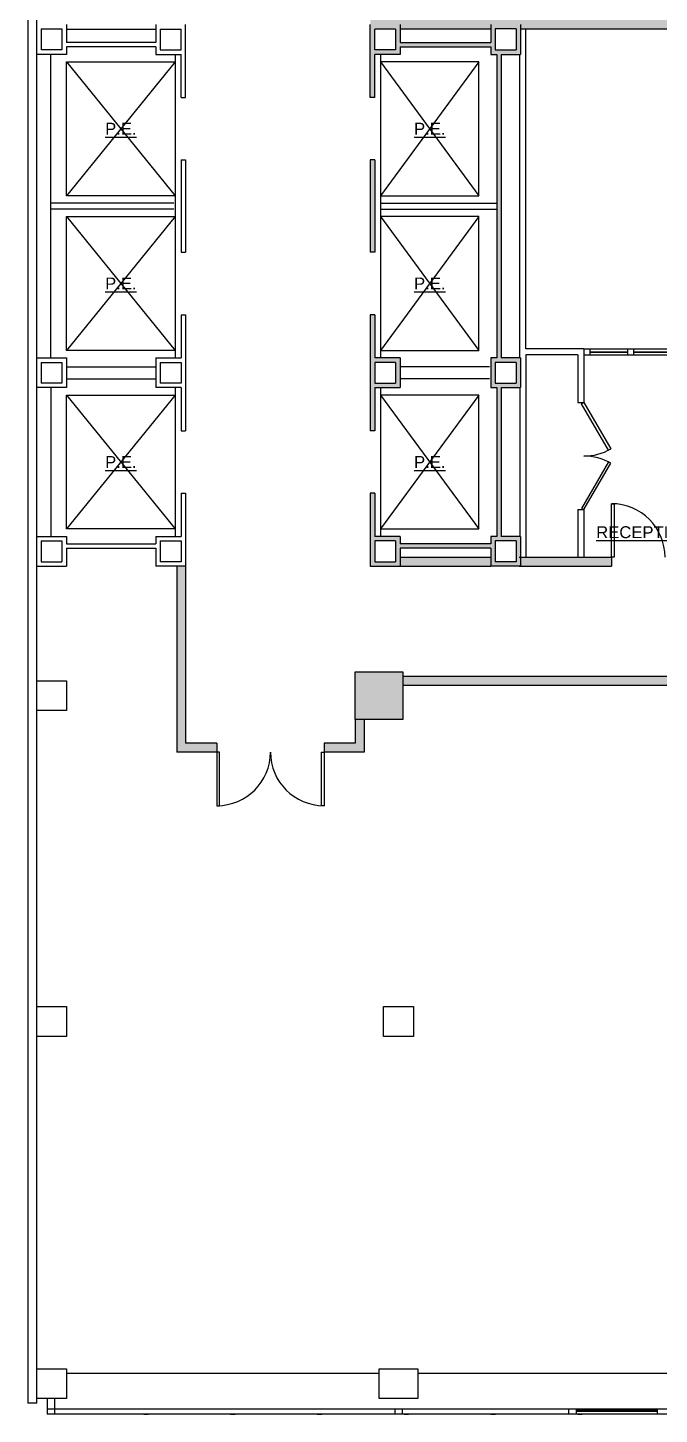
# Model space of a CAD drawing. Header units: inches. Extents: x 0 to 8116, y 4 to 1630.
# Drawn here: x 0 to 424, y 231 to 1163 of the extents above; entities that cross this region are included whole.
import ezdxf

# ---------------------------------------------------------------- set-up
doc = ezdxf.new("R2010")
doc.units = ezdxf.units.IN
doc.header["$MEASUREMENT"] = 0
doc.layers.add('0-BACKGROUND', color=7, linetype='Continuous')
doc.styles.add('ARCH-STYLE', font='arial.ttf')

# ---------------------------------------------------------------- blocks, each defined once
blk = doc.blocks.new('820block')
at = {"layer": '0-BACKGROUND'}
for points in [[(230.019, 929.5), (230.019, 926.503), (250.019, 926.503), (250.019, 923.5), (311.008, 923.5), (311.008, 926.628), (330.992, 926.628), (330.992, 923.5), (472.493, 923.5), (492.493, 923.5), (705.993, 923.5), (725.993, 923.5), (929.993, 923.503), (949.993, 923.503), (1173.493, 923.503), (1173.493, 926.503), (1193.493, 926.503), (1193.493, 929.5)], [(230.019, 773.51), (233.019, 773.51), (233.019, 835.51), (230.019, 835.51)], [(251.993, 488.5), (251.993, 482.5), (472.493, 482.5), (472.493, 485.5), (492.493, 485.5), (492.493, 482.5), (513.006, 482.5), (513.006, 488.5)]]:
    blk.add_hatch(color=256, dxfattribs=at).paths.add_polyline_path(points)
h = blk.add_hatch(color=256, dxfattribs=at)
h.paths.add_polyline_path([(311.008, 926.628), (311.008, 914.503), (250.019, 914.503), (250.019, 926.503), (230.019, 926.503), (230.019, 877.51), (233.019, 877.51), (233.019, 906.51), (250.019, 906.51), (250.019, 911.503), (311.008, 911.503), (311.008, 906.51), (315.019, 906.51), (315.019, 702.51), (310.992, 702.51), (310.992, 682.51), (315.019, 682.51), (315.019, 582.51), (310.992, 582.51), (310.992, 577.51), (250.019, 577.51), (250.019, 582.51), (233.019, 582.51), (233.019, 611.51), (230.019, 611.51), (230.019, 562.51), (250.019, 562.51), (250.019, 574.51), (310.992, 574.51), (310.992, 562.51), (330.992, 562.51), (330.992, 582.51), (318.019, 582.51), (318.019, 682.51), (330.992, 682.51), (330.992, 702.51), (318.019, 702.51), (318.019, 906.51), (330.992, 906.51), (330.992, 926.628)])
h.paths.add_polyline_path([(327.992, 923.628), (327.992, 909.51), (314.008, 909.51), (314.008, 923.628)], flags=16)
h.paths.add_polyline_path([(247.019, 923.503), (247.019, 909.51), (233.019, 909.51), (233.019, 923.503)], flags=16)
h.paths.add_polyline_path([(327.992, 699.51), (327.992, 685.51), (313.992, 685.51), (313.992, 699.51)], flags=16)
h.paths.add_polyline_path([(327.992, 579.51), (327.992, 565.51), (313.992, 565.51), (313.992, 579.51)], flags=16)
h.paths.add_polyline_path([(247.019, 579.51), (247.019, 565.51), (233.019, 565.51), (233.019, 579.51)], flags=16)
h = blk.add_hatch(color=256, dxfattribs=at)
h.paths.add_polyline_path([(233.019, 731.51), (230.019, 731.51), (230.019, 653.51), (233.019, 653.51), (233.019, 682.51), (250.019, 682.51), (250.019, 702.51), (233.019, 702.51)])
h.paths.add_polyline_path([(233.019, 699.51), (247.019, 699.51), (247.019, 685.51), (233.019, 685.51)], flags=16)
h = blk.add_hatch(color=256, dxfattribs=at)
h.paths.add_polyline_path([(310.992, 562.51), (310.992, 568.51), (250.019, 568.51), (250.019, 562.51)])
h.paths.add_polyline_path([(392.019, 562.51), (392.019, 568.51), (330.992, 568.51), (330.992, 562.51)])
h.paths.add_polyline_path([(589.019, 562.51), (589.019, 488.5), (585.006, 488.5), (585.006, 482.5), (705.993, 482.5), (705.993, 485.5), (725.993, 485.5), (725.993, 482.5), (918.993, 482.5), (918.993, 488.5), (595.019, 488.5), (595.019, 568.51), (464.019, 568.51), (464.019, 562.51)])
h = blk.add_hatch(color=256, dxfattribs=at)
h.paths.add_polyline_path([(225.993, 437.5), (225.993, 459.5), (219.993, 459.5), (219.993, 443.5), (199.006, 443.5), (199.006, 437.5)])
h.paths.add_polyline_path([(106.019, 443.5), (106.019, 562.51), (100.019, 562.51), (100.019, 437.5), (127.006, 437.5), (127.006, 443.5)])
h = blk.add_hatch(color=256, dxfattribs=at)
h.paths.add_polyline_path([(219.993, 459.5), (251.993, 459.5), (251.993, 491.5), (219.993, 491.5)])
h.paths.add_polyline_path([(472.493, 485.5), (472.493, 465.5), (492.493, 465.5), (492.493, 485.5)])
h.paths.add_polyline_path([(725.993, 485.5), (705.993, 485.5), (705.993, 465.5), (725.993, 465.5)])
h.paths.add_polyline_path([(954.5, 498.5), (918.993, 498.5), (918.993, 450.5), (954.5, 450.5)])
for p, q in [((0, 1224.503), (0, 0)), ((0, 1214.541), (0, 400.149)), ((6, 0), (6, 1214.503)), ((9, 923.628), (9, 909.51)), ((9, 923.628), (22.983, 923.628)), ((22.983, 923.628), (22.983, 909.51)), ((25.983, 926.503), (25.983, 914.503)), ((25.983, 923.503), (86.019, 923.503)), ((86.019, 926.503), (86.019, 914.503)), ((89.019, 923.503), (89.019, 909.51)), ((89.019, 923.503), (103.019, 923.503)), ((103.019, 909.51), (103.019, 923.503)), ((106.019, 877.51), (106.019, 926.503)), ((230.019, 877.51), (230.019, 926.503)), ((247.019, 923.503), (233.019, 923.503)), ((233.019, 909.51), (233.019, 923.503)), ((247.019, 923.503), (247.019, 909.51)), ((250.019, 926.503), (250.019, 914.503)), ((311.008, 923.5), (250.019, 923.5)), ((311.008, 926.503), (311.008, 914.503)), ((327.992, 923.628), (314.008, 923.628)), ((314.008, 923.628), (314.008, 909.51)), ((327.992, 923.628), (327.992, 909.51)), ((330.992, 926.628), (330.992, 906.51)), ((472.493, 923.5), (330.992, 923.5)), ((334.493, 708.5), (334.493, 923.5)), ((86.019, 914.503), (25.983, 914.503)), ((250.019, 914.503), (311.008, 914.503)), ((25.983, 906.51), (6, 906.51)), ((22.983, 909.51), (9, 909.51)), ((15.519, 702.51), (15.519, 906.51)), ((86.019, 911.503), (25.983, 911.503)), ((25.983, 911.503), (25.983, 906.51)), ((86.019, 911.503), (86.019, 906.51)), ((86.019, 906.51), (103.019, 906.51)), ((89.019, 909.51), (103.019, 909.51)), ((99.019, 906.51), (99.019, 702.51)), ((103.019, 877.51), (103.019, 906.51)), ((247.019, 909.51), (233.019, 909.51)), ((250.019, 906.51), (233.019, 906.51)), ((233.019, 877.51), (233.019, 906.51)), ((237.019, 906.51), (237.019, 702.51)), ((250.019, 911.503), (311.008, 911.503)), ((250.019, 911.503), (250.019, 906.51)), ((311.008, 911.503), (311.008, 906.51)), ((311.008, 906.51), (315.019, 906.51)), ((314.008, 909.51), (327.992, 909.51)), ((315.019, 906.51), (315.019, 702.51)), ((318.019, 906.51), (330.992, 906.51)), ((318.019, 906.51), (318.019, 702.51)), ((330.493, 702.51), (330.493, 906.51)), ((26.046, 901.51), (99.019, 811.51)), ((99.019, 901.51), (26.046, 811.51)), ((303.019, 901.51), (237.019, 811.51)), ((237.019, 901.51), (303.019, 811.51)), ((103.019, 877.51), (106.019, 877.51)), ((233.019, 877.51), (230.019, 877.51)), ((103.019, 835.51), (103.019, 773.51)), ((103.019, 835.51), (106.019, 835.51)), ((106.019, 835.51), (106.019, 773.51)), ((230.019, 835.51), (230.019, 773.51)), ((233.019, 835.51), (230.019, 835.51)), ((233.019, 835.51), (233.019, 773.51)), ((98.019, 806.51), (15.519, 806.51)), ((98.019, 802.51), (15.519, 802.51)), ((237.019, 806.51), (315.019, 806.51)), ((237.019, 802.51), (315.019, 802.51)), ((26.046, 797.51), (99.019, 707.51)), ((99.019, 797.51), (26.046, 707.51)), ((303.019, 797.51), (237.019, 707.51)), ((237.019, 797.51), (303.019, 707.51)), ((103.019, 773.51), (106.019, 773.51)), ((233.019, 773.51), (230.019, 773.51)), ((103.019, 731.51), (103.019, 702.51)), ((103.019, 731.51), (106.019, 731.51)), ((106.019, 731.51), (106.019, 653.51)), ((230.019, 731.51), (230.019, 653.51)), ((233.019, 731.51), (230.019, 731.51)), ((233.019, 731.51), (233.019, 702.51)), ((373.519, 708.5), (334.493, 708.5)), ((373.519, 708.5), (373.519, 672.505)), ((373.519, 708.5), (522.493, 708.5)), ((377.519, 708.5), (377.519, 704.5)), ((402.844, 708.5), (402.844, 704.5)), ((406.844, 708.5), (406.844, 704.5)), ((6, 702.51), (26, 702.51)), ((9, 699.51), (23, 699.51)), ((9, 699.51), (9, 685.51)), ((23, 699.51), (23, 685.51)), ((26, 702.51), (26, 682.51)), ((86.019, 702.51), (103.019, 702.51)), ((86.019, 702.51), (86.019, 682.51)), ((89.019, 699.51), (103.019, 699.51)), ((89.019, 699.51), (89.019, 685.51)), ((103.019, 699.51), (103.019, 685.51)), ((250.019, 702.51), (233.019, 702.51)), ((247.019, 699.51), (233.019, 699.51)), ((233.019, 699.51), (233.019, 685.51)), ((247.019, 699.51), (247.019, 685.51)), ((250.019, 702.51), (250.019, 682.51)), ((315.019, 702.51), (310.992, 702.51)), ((310.992, 702.503), (310.992, 682.51)), ((327.992, 699.51), (313.992, 699.51)), ((313.992, 699.51), (313.992, 685.51)), ((330.992, 702.51), (318.019, 702.51)), ((327.992, 699.51), (327.992, 685.51)), ((330.992, 702.51), (330.992, 682.51)), ((369.519, 704.5), (334.485, 704.5)), ((334.485, 704.5), (334.523, 568.51)), ((369.519, 704.5), (369.519, 672.505)), ((373.519, 704.5), (472.493, 704.5)), ((377.519, 706.625), (402.844, 706.625)), ((377.519, 706.375), (402.844, 706.375)), ((406.844, 706.625), (435.668, 706.625)), ((406.844, 706.375), (435.668, 706.375)), ((26, 696.506), (86.019, 696.506)), ((310.038, 696.506), (250.019, 696.506)), ((26, 682.51), (6, 682.51)), ((23, 685.51), (9, 685.51)), ((15.519, 682.51), (15.519, 582.51)), ((26, 688.506), (86.019, 688.506)), ((103.019, 682.51), (86.019, 682.51)), ((103.019, 685.51), (89.019, 685.51)), ((99.019, 682.51), (99.019, 582.51)), ((103.019, 682.51), (103.019, 653.51)), ((233.019, 685.51), (247.019, 685.51)), ((233.019, 682.51), (250.019, 682.51)), ((233.019, 682.51), (233.019, 653.51)), ((237.019, 682.51), (237.019, 582.51)), ((310.038, 688.506), (250.019, 688.506)), ((310.992, 682.51), (315.019, 682.51)), ((313.992, 685.51), (327.992, 685.51)), ((315.019, 682.51), (315.019, 582.51)), ((318.019, 682.51), (330.992, 682.51)), ((318.019, 682.51), (318.019, 582.51)), ((330.491, 682.509), (330.519, 582.509)), ((26.046, 677.51), (99.019, 587.51)), ((99.019, 677.51), (26.046, 587.51)), ((303.019, 677.51), (237.019, 587.51)), ((237.019, 677.51), (303.019, 587.51)), ((369.519, 672.505), (373.519, 672.505)), ((103.019, 653.51), (106.019, 653.51)), ((233.019, 653.51), (230.019, 653.51)), ((103.019, 611.51), (103.019, 582.51)), ((103.019, 611.51), (106.019, 611.51)), ((106.019, 611.51), (106.019, 562.51)), ((230.019, 611.51), (230.019, 562.51)), ((233.019, 611.51), (230.019, 611.51)), ((233.019, 611.51), (233.019, 582.51)), ((369.519, 600.505), (373.519, 600.505)), ((369.519, 600.505), (369.519, 568.51)), ((373.519, 600.505), (373.519, 568.51)), ((6, 582.51), (26, 582.51)), ((9, 579.51), (23, 579.51)), ((9, 579.51), (9, 565.51)), ((23, 579.51), (23, 565.51)), ((26, 582.51), (26, 577.51)), ((86.019, 582.51), (103.019, 582.51)), ((86.019, 582.51), (86.019, 577.51)), ((89.019, 579.51), (103.019, 579.51)), ((89.019, 579.51), (89.019, 565.51)), ((103.019, 579.51), (103.019, 565.51)), ((250.019, 582.51), (233.019, 582.51)), ((233.019, 579.51), (233.019, 565.51)), ((247.019, 579.51), (233.019, 579.51)), ((247.019, 579.51), (247.019, 565.51)), ((250.019, 582.51), (250.019, 577.51)), ((315.019, 582.51), (310.992, 582.51)), ((310.992, 582.51), (310.992, 577.51)), ((327.992, 579.51), (313.992, 579.51)), ((313.992, 579.51), (313.992, 565.51)), ((330.992, 582.51), (318.019, 582.51)), ((327.992, 579.51), (327.992, 565.51)), ((330.992, 582.51), (330.992, 562.51)), ((26, 577.51), (86.019, 577.51)), ((26, 574.51), (26, 562.51)), ((26, 574.51), (86.019, 574.51)), ((86.019, 574.51), (86.019, 562.51)), ((310.992, 577.51), (250.019, 577.51)), ((310.992, 574.51), (250.019, 574.51)), ((250.019, 574.51), (250.019, 562.51)), ((250.019, 568.51), (310.992, 568.51)), ((310.992, 574.51), (310.992, 562.51)), ((330.038, 568.51), (392.019, 568.51)), ((392.019, 568.51), (392.019, 562.51)), ((6, 562.51), (26, 562.51)), ((9, 565.51), (23, 565.51)), ((106.019, 562.51), (86.019, 562.51)), ((103.019, 565.51), (89.019, 565.51)), ((100.019, 562.51), (100.019, 437.5)), ((106.019, 562.51), (106.019, 443.5)), ((230.019, 562.51), (250.019, 562.51)), ((233.019, 565.51), (247.019, 565.51)), ((250.019, 562.51), (310.992, 562.51)), ((330.992, 562.51), (310.992, 562.51)), ((327.992, 565.51), (313.992, 565.51)), ((330.038, 562.51), (392.019, 562.51)), ((251.993, 488.5), (513.006, 488.5)), ((251.993, 482.5), (472.493, 482.5)), ((219.993, 459.5), (219.993, 443.5)), ((225.993, 459.5), (225.993, 437.5)), ((127.006, 443.5), (106.019, 443.5)), ((127.006, 443.5), (127.006, 437.5)), ((219.993, 443.5), (199.006, 443.5)), ((199.006, 443.5), (199.006, 437.5)), ((127.006, 437.5), (100.019, 437.5)), ((225.993, 437.5), (199.006, 437.5)), ((6, 23), (26, 23)), ((26, 23), (26, 3)), ((236, 20.014), (26, 20.014)), ((469.5, 20.014), (262, 20.014)), ((6, 0), (0, 0)), ((26, 3), (6, 3)), ((13, 3), (13, -3.997)), ((18, 3), (18, -3.997)), ((18, -3.997), (13, -3.997)), ((13, -3.997), (13, -7.497)), ((1185.503, -7.497), (13, -7.497)), ((1180.503, -3.997), (18, -3.997)), ((18, -3.997), (18, -7.497)), ((77.92, -7.497), (21.137, -7.497)), ((77.92, -7.497), (80.92, -7.497)), ((136.204, -7.497), (80.92, -7.497)), ((136.204, -7.497), (139.204, -7.497)), ((194.488, -7.497), (139.204, -7.497)), ((194.488, -7.497), (197.488, -7.497)), ((252.772, -7.497), (197.488, -7.497)), ((246.5, -3.997), (246.5, -7.497)), ((251.5, -3.997), (251.5, -7.497)), ((252.772, -7.497), (255.772, -7.497)), ((311.056, -7.497), (255.772, -7.497)), ((311.056, -7.497), (314.056, -7.497)), ((369.339, -7.497), (314.056, -7.497)), ((363.25, -3.997), (363.25, -7.497)), ((368.25, -3.997), (368.25, -7.497)), ((368.25, -4.747), (422.875, -4.747)), ((368.25, -4.997), (422.875, -4.997)), ((368.25, -5.247), (422.875, -5.247)), ((368.25, -5.247), (422.875, -5.247)), ((368.25, -5.497), (422.875, -5.497)), ((369.339, -7.497), (372.339, -7.497)), ((427.623, -7.497), (372.339, -7.497)), ((422.875, -7.497), (422.875, -3.997))]:
    blk.add_line(p, q, dxfattribs=at)
for points in [[(99.019, 811.51), (26.046, 811.51), (26.046, 901.51), (99.019, 901.51)], [(237.019, 811.51), (303.019, 811.51), (303.019, 901.51), (237.019, 901.51)], [(99.019, 707.51), (26.046, 707.51), (26.046, 797.51), (99.019, 797.51)], [(237.019, 707.51), (303.019, 707.51), (303.019, 797.51), (237.019, 797.51)], [(99.019, 587.51), (26.046, 587.51), (26.046, 677.51), (99.019, 677.51)], [(237.019, 587.51), (303.019, 587.51), (303.019, 677.51), (237.019, 677.51)], [(373.519, 672.505), (391.519, 641.328), (390.003, 640.453), (372.003, 671.63)], [(373.519, 600.505), (391.519, 631.682), (390.003, 632.557), (372.003, 601.38)], [(392.019, 568.51), (392.019, 604.51), (393.769, 604.51), (393.769, 568.51)], [(26, 465.5), (6, 465.5), (6, 485.5), (26, 485.5)], [(251.993, 459.5), (219.993, 459.5), (219.993, 491.5), (251.993, 491.5)], [(127.006, 437.5), (127.006, 401.5), (128.756, 401.5), (128.756, 437.5)], [(199.006, 437.5), (199.006, 401.5), (197.256, 401.5), (197.256, 437.5)], [(26, 246.5), (6, 246.5), (6, 266.5), (26, 266.5)], [(258.993, 246.5), (238.993, 246.5), (238.993, 266.5), (258.993, 266.5)], [(262, 3), (236, 3), (236, 23), (262, 23)]]:
    blk.add_lwpolyline(points, close=True, dxfattribs=at)
for centre, start, end in [((373.519, 672.505), 270, 300), ((373.519, 600.505), 60, 90), ((392.019, 568.51), 0, 90), ((127.006, 437.5), 270, 0), ((199.006, 437.5), 180, 270)]:
    blk.add_arc(centre, 36, start, end, dxfattribs=at)
at = {"layer": '0-BACKGROUND', "char_height": 8, "attachment_point": 5, "style": 'ARCH-STYLE'}
for s, insert, width in [('{\\LP.E.}', (62.532, 856.51), 54), ('{\\LP.E.}', (270.019, 856.51), 54), ('{\\LP.E.}', (62.532, 752.51), 54), ('{\\LP.E.}', (270.019, 752.51), 54), ('{\\LP.E.}', (62.532, 632.51), 54), ('{\\LP.E.}', (270.019, 632.51), 54), ('{\\LRECEPTION / WAITING}', (442.929, 585.282), 157.625)]:
    blk.add_mtext(s, dxfattribs=dict(at, insert=insert, width=width))

msp = doc.modelspace()

# ---------------------------------------------------------------- block references
msp.add_blockref('820block', (0, 238.523))

doc.saveas('drawing.dxf')
